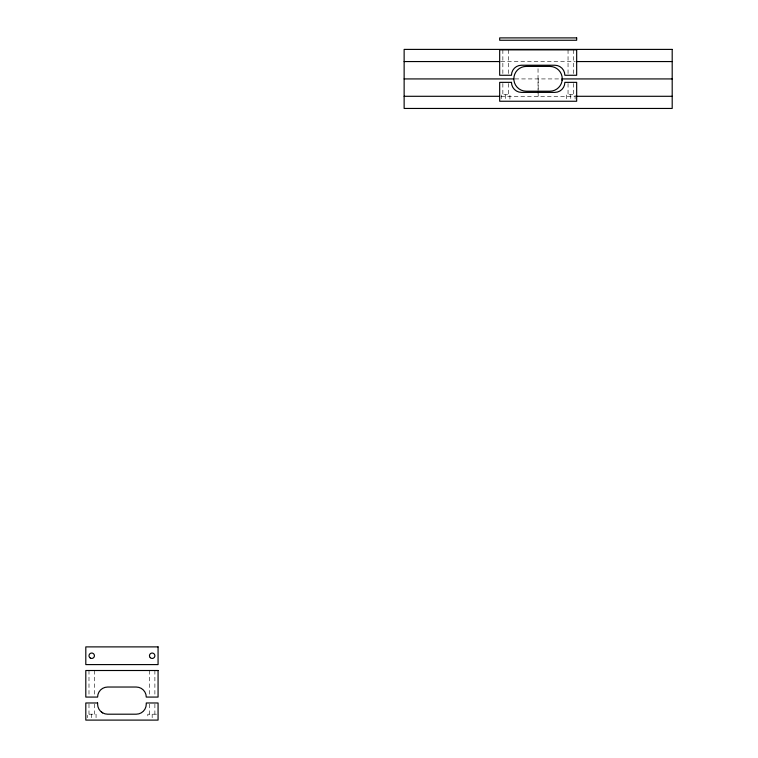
<?xml version="1.0" encoding="UTF-8"?>
<svg xmlns="http://www.w3.org/2000/svg" width="758" height="758" viewBox="0 0 758 758"><rect width="100%" height="100%" fill="white"/><g stroke="black" fill="none" stroke-linecap="round" stroke-linejoin="round"><path stroke-width="0.57" stroke-dasharray="3.79 2.84" d="M500.972 61.559L575.369 61.559M514.995 78.927L562.246 78.927M500.972 96.294L575.369 96.294M156.518 714.197L147.819 714.197L147.819 717.741M575.104 99.08L575.104 94.75L566.415 94.75L566.415 99.08M573.474 49.876L573.474 74.113M573.474 83.484L573.474 94.75M570.755 94.75L570.755 99.08M568.045 49.876L568.045 74.113M568.045 83.484L568.045 94.75M538.171 78.927L538.171 91.206M538.171 94.267L538.171 96.294M538.038 68.684L538.038 90.098M509.926 99.08L509.926 94.75L501.228 94.75L501.228 99.08M508.296 49.876L508.296 74.113M508.296 83.484L508.296 94.75M505.577 94.75L505.577 99.08M502.857 49.876L502.857 74.113M502.857 83.484L502.857 94.75M154.888 670.508L154.888 695.92M154.888 704.097L154.888 714.197M152.168 714.197L152.168 717.741M149.449 670.508L149.449 695.92M149.449 704.097L149.449 714.197M96.058 717.741L96.058 714.197L87.359 714.197L87.359 717.741M94.428 670.508L94.428 695.92M94.428 704.097L94.428 714.197M91.709 714.197L91.709 717.741M88.989 670.508L88.989 695.92M88.989 704.097L88.989 714.197"/><path stroke-width="1.14" d="M562.142 80.433L562.246 78.813A12.403 12.403 0 0 0 549.853 66.41L526.232 66.41A12.403 12.403 0 0 0 513.839 78.813L513.943 80.433A12.403 12.403 0 0 0 526.232 91.206L549.853 91.206A12.403 12.403 0 0 0 562.246 78.813M404.137 61.559L499.787 61.559M576.544 61.559L672.194 61.559M404.137 78.927L513.839 78.927M562.246 78.927L672.194 78.927M404.137 96.294L499.37 96.294M576.961 96.294L672.194 96.294M101.544 712.122L102.633 712.852M538.171 91.206L538.171 93.243M576.667 37.9L499.674 37.9L499.674 40.259L576.667 40.259L576.667 37.9M672.194 49.403L404.137 49.403L404.137 108.451L672.194 108.451L672.194 49.403M576.667 49.876L499.674 49.876L499.674 75.269L511.479 75.269A10.034 10.034 0 0 1 521.513 65.235L554.818 65.235A10.034 10.034 0 0 1 564.852 75.269L576.667 75.269L576.667 49.876M511.479 82.357L499.674 82.357L499.674 101.25L576.667 101.25L576.667 82.357L564.852 82.357A10.034 10.034 0 0 1 554.818 92.391L521.513 92.391A10.034 10.034 0 0 1 511.479 82.357M158.071 646.887L85.806 646.887L85.806 664.595L158.071 664.595L158.071 646.887M158.071 670.508L85.806 670.508L85.806 697.076L97.611 697.076A10.034 10.034 0 0 1 107.645 687.032L136.222 687.032A10.034 10.034 0 0 1 146.266 697.076L158.071 697.076L158.071 670.508M97.611 702.979L85.806 702.979L85.806 720.1L158.071 720.1L158.071 702.979L146.266 702.979L146.266 704.154A10.034 10.034 0 0 1 136.222 714.197L107.645 714.197A10.034 10.034 0 0 1 97.611 704.154L97.611 702.979M90.354 658.096A2.719 2.719 0 0 0 94.428 655.746A2.719 2.719 0 0 0 90.354 653.387A2.719 2.719 0 0 0 90.354 658.096M150.245 657.66A2.719 2.719 0 0 0 154.793 656.447A2.719 2.719 0 0 0 151.467 653.121A2.719 2.719 0 0 0 150.245 657.66"/></g></svg>
